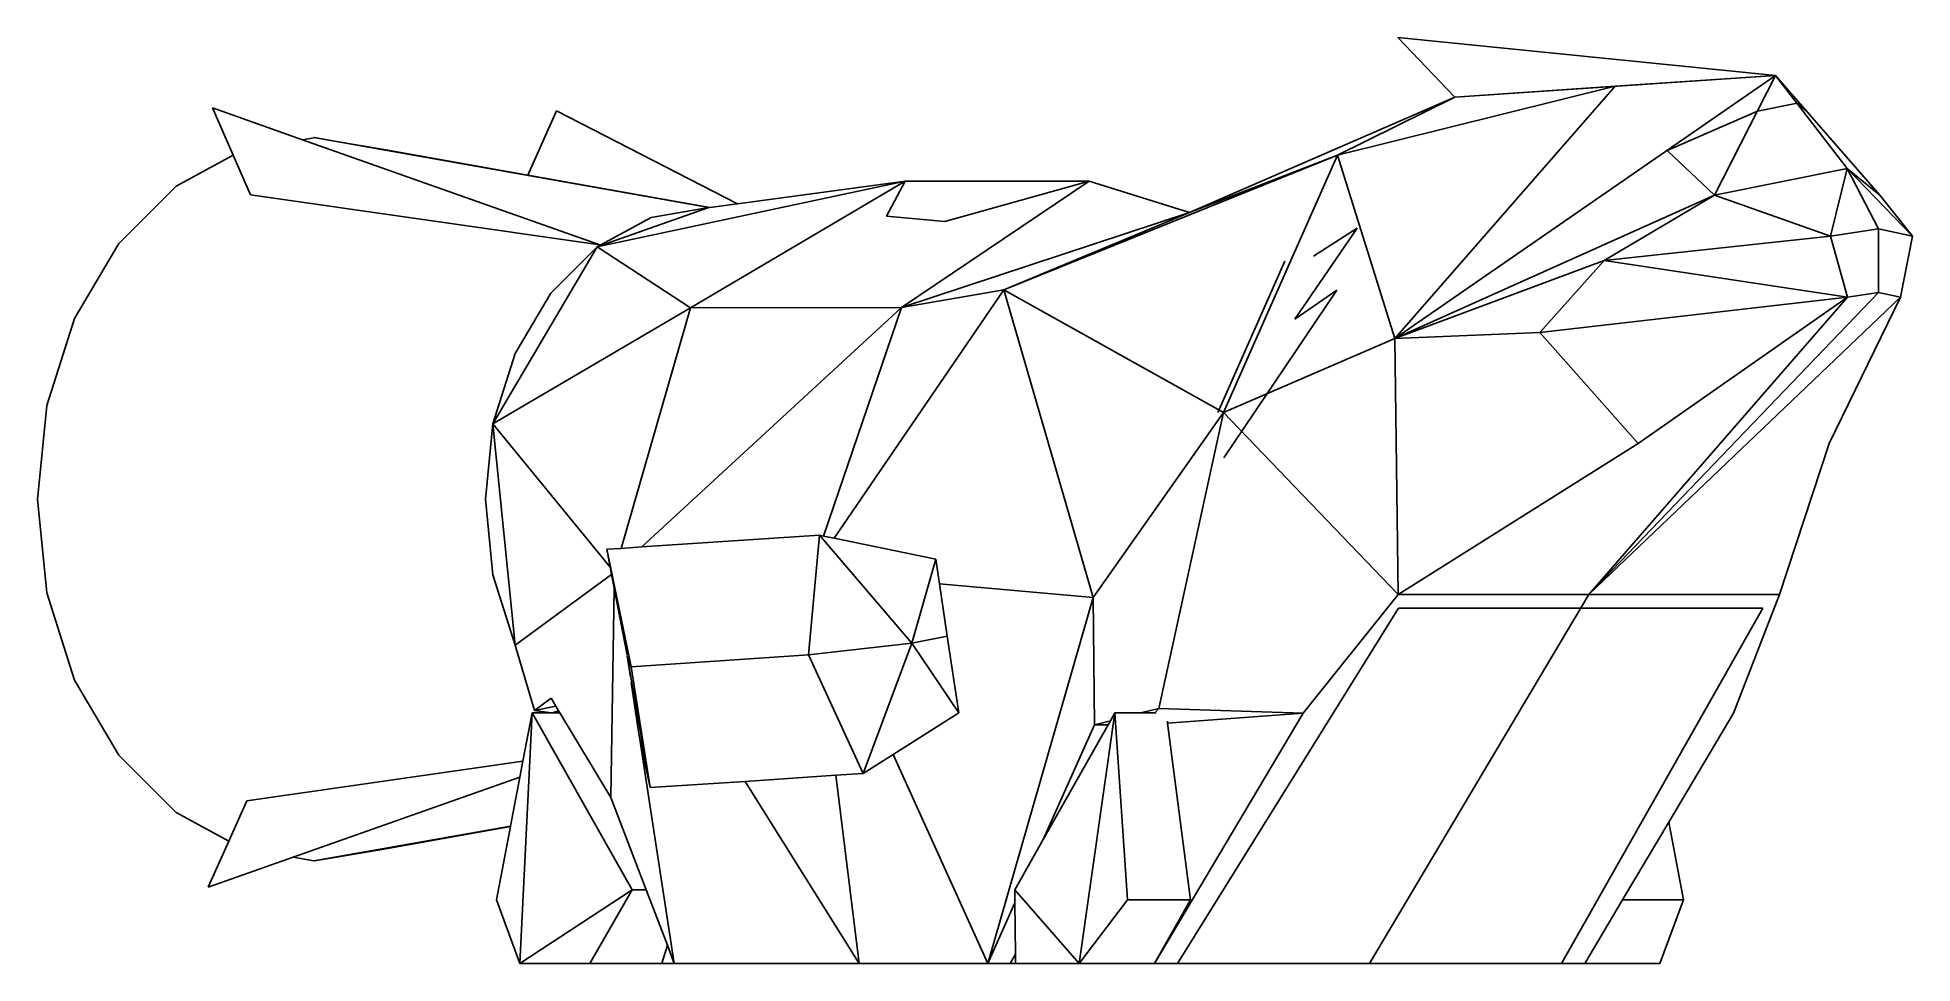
# Model space of a CAD drawing. Extents: x -949 to 786, y -429 to 429.
import ezdxf

# ---------------------------------------------------------------- set-up
doc = ezdxf.new("R2010")
doc.units = 0
doc.header["$MEASUREMENT"] = 0
doc.layers.get('0').update_dxf_attribs({"linetype": 'CONTINUOUS'})

msp = doc.modelspace()

# ---------------------------------------------------------------- linework, layer by layer
for p, q in [((362.6, 373.4), (309.8, 428.6)), ((309.8, 428.6), (659.4, 393.4)), ((511, 383.4), (253.9, 319.7)), ((307.1, 150.1), (659.4, 393.4)), ((307.1, 150.1), (511, 383.4)), ((362.6, 373.4), (659.4, 393.4)), ((362.6, 373.4), (659.4, 393.4)), ((362.6, 373.4), (511, 383.4)), ((511, 383.4), (659.4, 393.4)), ((659.4, 393.4), (602.9, 282.5)), ((659.4, 393.4), (725.7, 307.4)), ((659.4, 393.4), (755.7, 282.5)), ((116.9, 266.5), (362.6, 373.4)), ((253.9, 319.7), (362.6, 373.4)), ((642.6, 360.5), (679.2, 367.8)), ((688, 360.5), (679.2, 367.8)), ((-787, 363.4), (-767.9, 319.7)), ((-703.9, 334), (-787, 363.4)), ((-468.7, 360.6), (-495.2, 301.1)), ((-301.4, 274.7), (-468.7, 360.6)), ((559, 324.1), (642.6, 360.5)), ((-693.2, 335.8), (-703.9, 334)), ((-428.7, 236.7), (-703.9, 334)), ((-693.2, 335.9), (-692.9, 335.9)), ((-327.8, 271.1), (-693.2, 335.9)), ((-693.2, 335.9), (-693.2, 335.8)), ((-693.2, 335.8), (-693.2, 335.9)), ((-693.2, 335.8), (-693.2, 335.8)), ((-692.6, 335.9), (-692.9, 335.9)), ((-674.3, 332.7), (-692.6, 335.9)), ((-674.3, 332.7), (-626.8, 324.5)), ((-327.8, 271.1), (-674.3, 332.7)), ((-767.9, 319.7), (-820.8, 291.1)), ((-767.9, 319.7), (-751.9, 283)), ((-495.2, 301.1), (-626.8, 324.5)), ((253.9, 319.7), (-54.7, 195.1)), ((116.9, 266.5), (253.9, 319.7)), ((253.9, 319.7), (148.4, 81.4)), ((253.9, 319.7), (307.1, 150.1)), ((602.9, 282.5), (559, 324.1)), ((-326.8, 271.2), (-495.2, 301.1)), ((-146.2, 295.6), (-431.2, 234.9)), ((-344.9, 178.4), (-146.2, 295.6)), ((-301.4, 274.7), (-146.2, 295.6)), ((-146.2, 295.6), (-163.5, 263.1)), ((-149.5, 178.7), (24.1, 295.6)), ((-146.2, 295.6), (24.1, 295.6)), ((-109.4, 258.4), (24.1, 295.6)), ((24.1, 295.6), (116.9, 266.5)), ((725.7, 307.4), (602.9, 282.5)), ((725.7, 307.4), (710.3, 244.8)), ((754.6, 251.5), (725.7, 307.4)), ((725.7, 307.4), (786.1, 244.8)), ((725.7, 307.4), (755.7, 282.5)), ((-820.8, 291.1), (-873.9, 237.9)), ((-751.9, 283), (-428.7, 236.7)), ((602.9, 282.5), (307.1, 150.1)), ((602.9, 282.5), (500.6, 222.3)), ((710.3, 244.8), (602.9, 282.5)), ((710.3, 244.8), (602.9, 282.5)), ((786.1, 244.8), (755.7, 282.5)), ((786.1, 244.8), (755.7, 282.5)), ((-431.2, 234.9), (-327.8, 271.1)), ((-381.3, 261.9), (-431.2, 234.9)), ((-327.8, 271.1), (-381.3, 261.9)), ((-327.8, 271.1), (-326.8, 271.2)), ((-326.8, 271.2), (-301.4, 274.7)), ((-163.5, 263.1), (-109.4, 258.4)), ((116.9, 266.5), (-149.5, 178.7)), ((-54.7, 195.1), (116.9, 266.5)), ((272.3, 252.2), (214.6, 167.9)), ((231.7, 226.3), (272.3, 252.2)), ((710.3, 244.8), (500.6, 222.3)), ((710.3, 244.8), (754.6, 251.5)), ((754.6, 251.5), (710.3, 244.8)), ((710.3, 244.8), (726, 188.1)), ((754.6, 192.5), (754.6, 251.5)), ((786.1, 244.8), (754.6, 251.5)), ((754.6, 251.5), (786.1, 244.8)), ((786.1, 244.8), (774.9, 188.1)), ((-873.9, 237.9), (-914.7, 168.5)), ((-527.6, 71), (-431.2, 234.9)), ((-431.2, 234.9), (-474, 192)), ((-431.2, 234.9), (-344.9, 178.4)), ((205.2, 221.6), (143.1, 81.4)), ((500.6, 222.3), (307.1, 150.1)), ((441.2, 155.4), (500.6, 222.3)), ((726, 188.1), (500.6, 222.3)), ((-474, 192), (-506.9, 136.1)), ((-211.7, -35), (-54.7, 195.1)), ((-54.7, 195.1), (-149.5, 178.7)), ((27.9, -89.9), (-54.7, 195.1)), ((-54.7, 195.1), (148.4, 81.4)), ((253.4, 194.8), (148.9, 39.5)), ((214.6, 167.9), (253.4, 194.8)), ((754.6, 192.5), (486.5, -87)), ((726, 188.1), (754.6, 192.5)), ((774.9, 188.1), (754.6, 192.5)), ((-527.6, 71), (-344.9, 178.4)), ((-408.9, -44.3), (-344.9, 178.4)), ((-149.5, 178.7), (-389.8, -43)), ((-149.5, 178.7), (-344.9, 178.4)), ((-221.8, -32.9), (-149.5, 178.7)), ((441.2, 155.4), (726, 188.1)), ((726, 188.1), (486.5, -87)), ((774.9, 188.1), (486.5, -87)), ((532.3, 52.7), (726, 188.1)), ((708.8, 52.7), (774.9, 188.1)), ((-914.7, 168.5), (-940.3, 87.8)), ((148.4, 81.4), (307.1, 150.1)), ((307.1, 150.1), (441.2, 155.4)), ((307.1, 150.1), (310, -87)), ((441.2, 155.4), (532.3, 52.7)), ((-506.9, 136.1), (-527.6, 71)), ((-940.3, 87.8), (-948.8, 4.1)), ((-527.6, 71), (-534.6, 1.1)), ((-419.2, -61.7), (-527.6, 71)), ((-527.6, 71), (-506.9, -133.9)), ((148.4, 81.4), (27.9, -89.9)), ((88.6, -192.4), (148.4, 81.4)), ((148.4, 81.4), (310, -87)), ((310, -87), (532.3, 52.7)), ((663.1, -87), (708.8, 52.7)), ((-948.8, 4.1), (-949.1, 1.1)), ((-949.1, 1.1), (-940.3, -85.5)), ((-949, 4.1), (-948.8, 4.1)), ((-948.8, 4.1), (-949, 4.1)), ((-948.8, 4.1), (-948.8, 4.1)), ((-534.6, 1.1), (-527.6, -68.8)), ((-389.8, -43), (-225.4, -32.1)), ((-225.4, -32.1), (-235.5, -143)), ((-140.1, -132.2), (-225.4, -32.1)), ((-221.8, -32.9), (-225.4, -32.1)), ((-211.7, -35), (-221.8, -32.9)), ((-422.3, -45.2), (-408.9, -44.3)), ((-399.6, -153.9), (-422.3, -45.2)), ((-419.2, -61.7), (-422.3, -45.2)), ((-408.9, -44.3), (-389.8, -43)), ((-117.8, -54.4), (-211.7, -35)), ((-527.6, -68.8), (-506.9, -133.9)), ((-506.9, -133.9), (-417.9, -68.5)), ((-417.9, -68.5), (-419.2, -61.7)), ((-415.5, -81.1), (-417.9, -68.5)), ((-140.1, -132.2), (-117.8, -54.4)), ((-117.8, -54.4), (-114.4, -77.2)), ((-940.3, -85.5), (-914.7, -166.3)), ((-415.5, -81.1), (-418.4, -274.8)), ((-403.5, -143.2), (-415.5, -81.1)), ((-114.4, -77.2), (27.9, -89.9)), ((-114.4, -77.2), (-107.1, -125.5)), ((27.9, -89.9), (-69.6, -428.6)), ((27.9, -89.9), (29.1, -207.8)), ((105.9, -428.6), (310.3, -99.7)), ((310, -87), (222.1, -197)), ((486.5, -87), (283.6, -428.6)), ((486.5, -87), (310, -87)), ((310.3, -99.7), (479, -99.7)), ((461.3, -428.6), (647.6, -99.7)), ((647.6, -99.7), (479, -99.7)), ((486.5, -87), (663.1, -87)), ((663.1, -87), (620.3, -197)), ((-489.2, -194.5), (-506.9, -133.9)), ((-140.1, -132.2), (-235.5, -143)), ((-140.1, -132.2), (-185.1, -252.8)), ((-140.1, -132.2), (-107.1, -125.5)), ((-96.5, -196.5), (-140.1, -132.2)), ((-107.1, -125.5), (-96.5, -196.5)), ((-403.4, -143.9), (-400.4, -163.6)), ((-403.1, -145.2), (-399.6, -153.9)), ((-402.7, -147.5), (-382, -265.8)), ((-235.5, -143), (-399.6, -153.9)), ((-382, -265.8), (-399.6, -153.9)), ((-235.5, -143), (-185.1, -252.8)), ((-914.7, -166.3), (-873.9, -235.6)), ((-392.5, -216.1), (-399.6, -168.6)), ((-473.8, -183.1), (-489.2, -194.5)), ((-489.2, -194.5), (-469.4, -190.4)), ((-473.8, -183.1), (-469.4, -190.4)), ((-469.4, -190.4), (-466.8, -194.6)), ((-491.4, -196.7), (-502.6, -428.6)), ((-491.4, -196.7), (-499.9, -241.2)), ((-398.8, -360.3), (-491.4, -196.7)), ((-491.4, -196.7), (-473.7, -196.7)), ((-489.2, -194.5), (-473.7, -196.7)), ((-473.7, -196.7), (-472.6, -196.7)), ((-466.8, -194.6), (-472.6, -196.7)), ((-472.6, -196.7), (-465.6, -196.7)), ((-466.8, -194.6), (-465.6, -196.7)), ((-465.6, -196.7), (-418.4, -274.8)), ((-96.5, -196.5), (-157.1, -235)), ((29.1, -207.8), (-18.3, -313.9)), ((-18.3, -313.9), (41.7, -207.8)), ((48, -196.7), (14.8, -428.6)), ((43.9, -204), (29.1, -207.8)), ((29.1, -207.8), (41.7, -207.8)), ((41.7, -207.8), (43.9, -204)), ((43.9, -204), (48, -196.7)), ((48, -196.7), (59.5, -369.8)), ((48, -196.7), (72.1, -196.7)), ((88.6, -192.4), (72.1, -196.7)), ((72.1, -196.7), (85, -196.7)), ((84.5, -428.6), (222.1, -197)), ((88.6, -192.4), (85, -196.7)), ((85, -196.7), (86.1, -196.7)), ((222.1, -197), (88.6, -192.4)), ((96.5, -204.2), (96.7, -206.2)), ((96.7, -206.2), (222.1, -197)), ((96.7, -206.2), (117.8, -369.8)), ((560.5, -297.7), (620.3, -197)), ((-392.5, -216.1), (-391.9, -219)), ((-391.9, -219), (-359.8, -428.6)), ((-391.9, -219), (-382, -265.8)), ((-873.9, -235.6), (-820.8, -288.8)), ((-755.4, -278.1), (-499.9, -241.2)), ((-499.9, -241.2), (-502.8, -256.2)), ((-157.1, -235), (-185.1, -252.8)), ((-157.1, -235), (-69.6, -428.6)), ((-502.8, -256.2), (-712.4, -330.3)), ((-502.8, -256.2), (-511.4, -301.4)), ((-294.2, -260), (-382, -265.8)), ((-210.2, -254.4), (-294.2, -260)), ((-188.8, -428.6), (-294.2, -260)), ((-185.1, -252.8), (-210.2, -254.4)), ((-210.2, -254.4), (-188.8, -428.6)), ((-418.4, -274.8), (-385.8, -360.3)), ((-820.8, -288.8), (-771.9, -315.3)), ((-771.9, -315.3), (-755.4, -278.1)), ((-511.4, -301.4), (-693.2, -333.7)), ((-511.4, -301.5), (-674.3, -330.4)), ((-511.4, -301.8), (-626.8, -322.3)), ((-511.4, -301.8), (-524.4, -369.8)), ((-511.4, -301.4), (-511.4, -301.5)), ((-511.4, -301.5), (-511.4, -301.8)), ((517.6, -369.8), (560.5, -297.7)), ((560.5, -297.7), (574.2, -369.8)), ((-791, -358), (-771.9, -315.3)), ((-626.8, -322.3), (-674.3, -330.4)), ((-44.6, -360.3), (-18.3, -313.9)), ((-712.4, -330.3), (-791, -358)), ((-712.4, -330.3), (-693.2, -333.6)), ((-692.9, -333.6), (-693.2, -333.7)), ((-693.2, -333.7), (-693.2, -333.6)), ((-693.2, -333.7), (-693.2, -333.6)), ((-693.2, -333.6), (-693.2, -333.6)), ((-692.9, -333.6), (-692.6, -333.7)), ((-674.3, -330.4), (-692.6, -333.7)), ((-398.8, -360.3), (-502.6, -428.6)), ((-398.8, -360.3), (-437.8, -428.6)), ((-398.8, -360.3), (-385.8, -360.3)), ((-385.8, -360.3), (-366.2, -411.7)), ((-44.6, -360.3), (14.8, -428.6)), ((-44.6, -360.3), (-44.5, -372.4)), ((-502.6, -428.6), (-524.4, -369.8)), ((-44.5, -372.4), (-69.6, -428.6)), ((-44.5, -372.4), (-44, -419.8)), ((14.8, -428.6), (59.5, -369.8)), ((59.5, -369.8), (117.8, -369.8)), ((84.5, -428.6), (117.8, -369.8)), ((482.7, -428.6), (517.6, -369.8)), ((574.2, -369.8), (517.6, -369.8)), ((552.4, -428.6), (574.2, -369.8)), ((-366.2, -411.7), (-371.2, -428.6)), ((-366.2, -411.7), (-359.8, -428.6)), ((-437.8, -428.6), (-502.6, -428.6)), ((-437.8, -428.6), (-371.2, -428.6)), ((-371.2, -428.6), (-359.8, -428.6)), ((-188.8, -428.6), (-359.8, -428.6)), ((-69.6, -428.6), (-188.8, -428.6)), ((-69.6, -428.6), (-48.9, -428.6)), ((-48.9, -428.6), (-44, -419.8)), ((-43.9, -428.6), (-48.9, -428.6)), ((-44, -419.8), (-43.9, -428.6)), ((-43.9, -428.6), (14.8, -428.6)), ((84.5, -428.6), (14.8, -428.6)), ((283.6, -428.6), (84.5, -428.6)), ((283.6, -428.6), (482.7, -428.6)), ((552.4, -428.6), (482.7, -428.6))]:
    msp.add_line(p, q)

doc.saveas('drawing.dxf')
